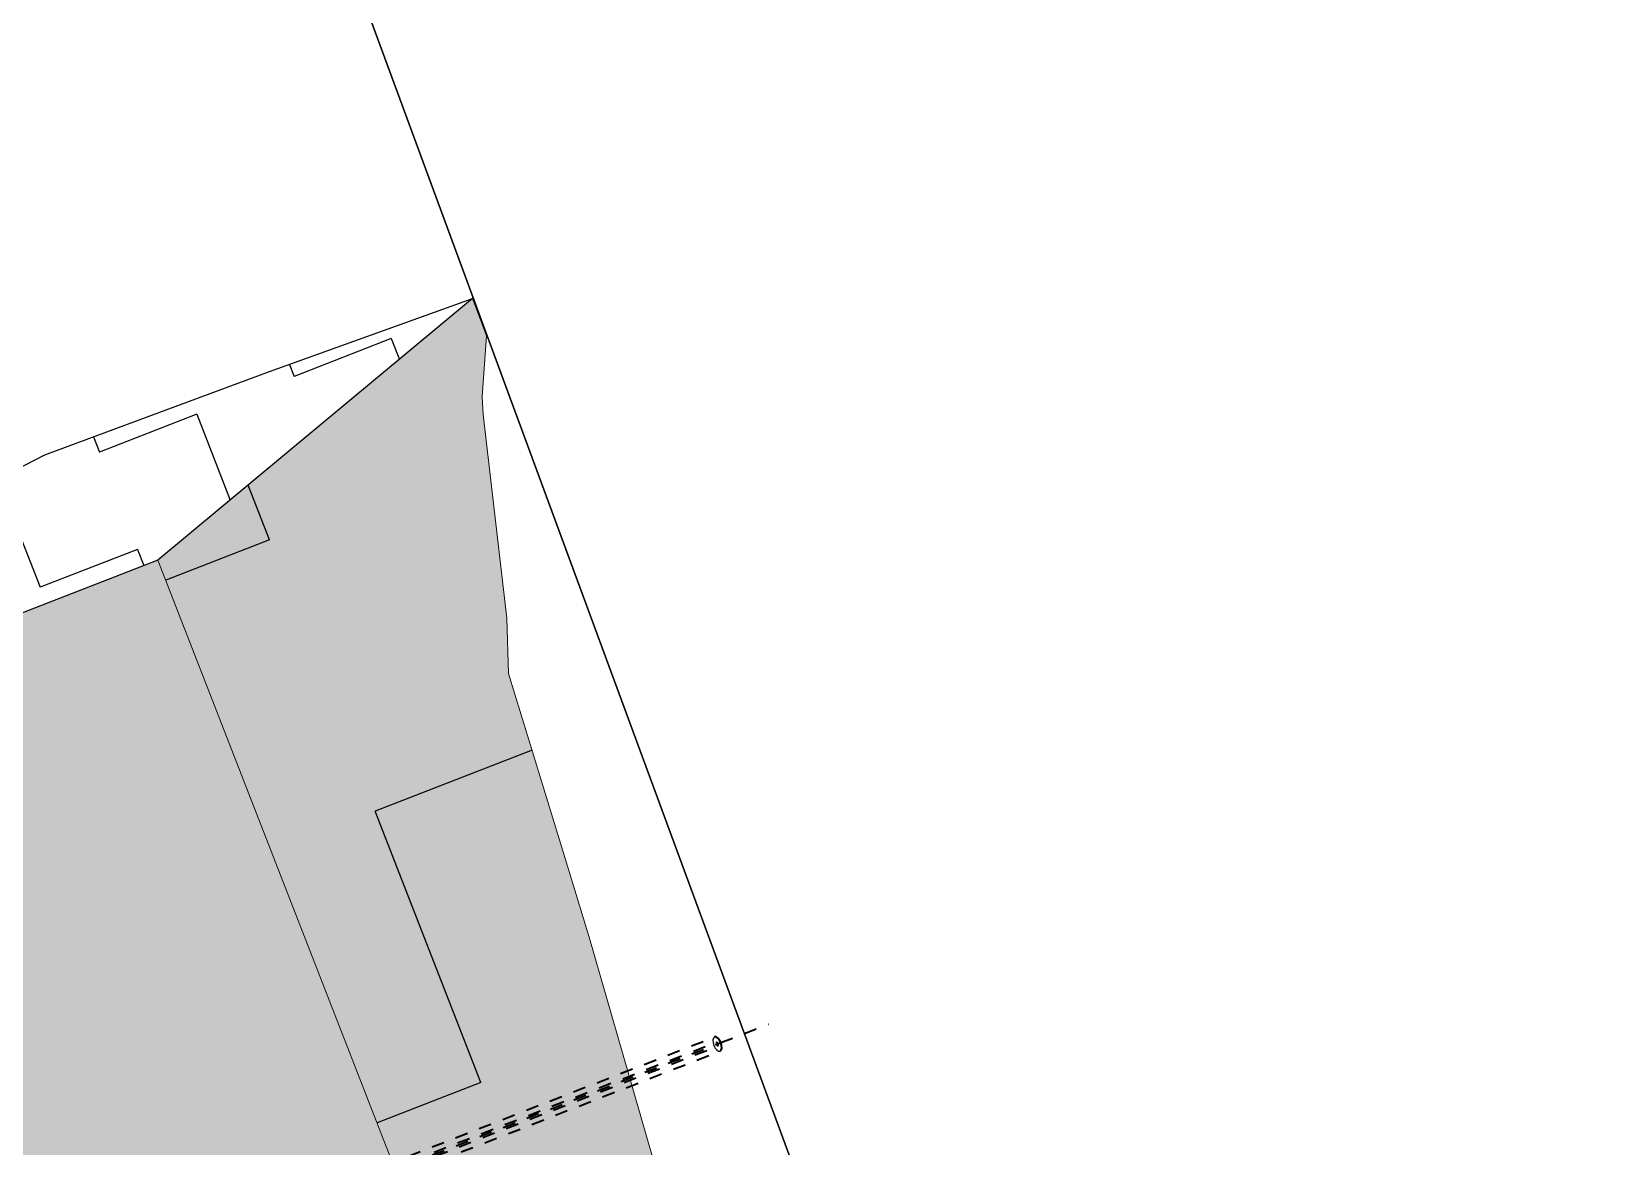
# Model space of a CAD drawing. Header units: metres. Extents: x 2688466 to 2688595, y 1221626 to 1221756.
# Drawn here: x 2688526.53 to 2688539.07, y 1221719.09 to 1221727.9 of the extents above; entities that cross this region are included whole.
import ezdxf

# ---------------------------------------------------------------- set-up
doc = ezdxf.new("R2010")
doc.units = ezdxf.units.M
doc.linetypes.add('AUSGEZOGEN', pattern=[0])
doc.linetypes.add('VERDECKT2_S2', pattern=[0.15, 0.1, -0.05])
for name, color, linetype, lineweight in [('Beton Ansicht', 7, 'AUSGEZOGEN', 35), ('Schnittbeschriftung', 7, 'AUSGEZOGEN', 50), ('Standard', 7, 'AUSGEZOGEN', 13), ('Tiefbau Global', 250, 'AUSGEZOGEN', 35)]:
    doc.layers.add(name, color=color, linetype=linetype, lineweight=lineweight)

msp = doc.modelspace()

# ---------------------------------------------------------------- hatches: boundary and pattern name
at = {"layer": 'Standard', "linetype": 'AUSGEZOGEN', "lineweight": 25, "transparency": 33554687}
h = msp.add_hatch(dxfattribs=at)
h.set_pattern_fill('MUSTER', scale=0.825, angle=201.27, style=0, pattern_type=2)
h.set_pattern_definition([(201.27, (2688527.10496, 1221729.0188), (-0.46952, -1.06808), [0.825, -0.825]), (291.27, (2688527.10496, 1221729.0188), (1.06808, -0.46952), [0.825, -0.825])])
h.paths.add_polyline_path([(2688523.351, 1221722.099), (2688527.526, 1221723.724), (2688530.014, 1221725.791), (2688529.994, 1221725.843), (2688528.408, 1221725.214), (2688526.631, 1221724.556), (2688525.022, 1221723.726), (2688524.683, 1221723.587), (2688524.494, 1221723.514), (2688524.487, 1221723.512), (2688524.048, 1221722.514), (2688522.93, 1221722.078)], flags=0)
at = {"layer": 'Standard', "linetype": 'AUSGEZOGEN', "lineweight": 13, "transparency": 33554559}
h = msp.add_hatch(color=7, dxfattribs=at)
h.set_gradient(color1=(240, 240, 180), color2=(240, 240, 180), one_color=1)
h.paths.add_polyline_path([(2688533.591, 1221712.447), (2688533.467, 1221712.779), (2688532.39, 1221715.901), (2688532.388, 1221715.909), (2688532.37, 1221715.969), (2688531.858, 1221717.534), (2688531.613, 1221718.393), (2688530.936, 1221720.743), (2688530.699, 1221721.52), (2688530.298, 1221722.827), (2688530.283, 1221723.264), (2688530.096, 1221724.875), (2688530.09, 1221725.014), (2688530.124, 1221725.497), (2688530.014, 1221725.791), (2688527.526, 1221723.724), (2688533.234, 1221709.067), (2688534.729, 1221709.197), (2688534.317, 1221710.323), (2688533.662, 1221712.168)], flags=0)
at = {"layer": 'Standard', "linetype": 'AUSGEZOGEN', "lineweight": 25, "transparency": 33554687}
h = msp.add_hatch(dxfattribs=at)
h.set_pattern_fill('MUSTER', scale=2.3025, angle=111.28, style=0, pattern_type=2)
h.set_pattern_definition([(111.28, (2688522.0817, 1221733.7747), (-2.98115, 1.30987), [2.3025, -2.3025]), (201.28, (2688522.0817, 1221733.7747), (-1.30987, -2.98115), [2.3025, -2.3025])])
h.paths.add_polyline_path([(2688533.467, 1221712.779), (2688532.39, 1221715.901), (2688532.388, 1221715.909), (2688532.37, 1221715.969), (2688531.858, 1221717.534), (2688531.613, 1221718.393), (2688530.936, 1221720.743), (2688530.699, 1221721.52), (2688530.298, 1221722.827), (2688530.283, 1221723.264), (2688530.096, 1221724.875), (2688530.09, 1221725.014), (2688530.124, 1221725.497), (2688530.014, 1221725.791), (2688527.526, 1221723.724), (2688533.234, 1221709.067), (2688534.729, 1221709.197), (2688534.317, 1221710.323), (2688533.662, 1221712.168), (2688533.591, 1221712.447)], flags=0)
at = {"layer": 'Standard', "linetype": 'AUSGEZOGEN', "lineweight": 13, "transparency": 33554559}
h = msp.add_hatch(color=7, dxfattribs=at)
h.set_gradient(color1=(199, 199, 199), color2=(199, 199, 199), one_color=1)
h.paths.add_polyline_path([(2688525.046, 1221717.747), (2688526.118, 1221718.164), (2688526.584, 1221718.345), (2688529.827, 1221710.017), (2688535.006, 1221707.743), (2688534.491, 1221708.515), (2688533.234, 1221709.067), (2688527.526, 1221723.724), (2688523.351, 1221722.099)], flags=0)

# ---------------------------------------------------------------- linework, layer by layer
at = {"layer": 'Beton Ansicht', "linetype": 'VERDECKT2_S2', "lineweight": 35, "transparency": 33554687}
for p, q in [((2688531.976, 1221719.909), (2688532.352, 1221720.055)), ((2688531.976, 1221719.909), (2688532.352, 1221720.055)), ((2688526.156, 1221717.642), (2688531.976, 1221719.909)), ((2688527.084, 1221718.068), (2688531.926, 1221719.954)), ((2688527.1, 1221718.027), (2688531.942, 1221719.913)), ((2688527.112, 1221717.997), (2688531.954, 1221719.883)), ((2688527.128, 1221717.956), (2688531.97, 1221719.842)), ((2688531.939, 1221719.954), (2688531.926, 1221719.954)), ((2688531.952, 1221719.945), (2688531.939, 1221719.954)), ((2688531.966, 1221719.929), (2688531.952, 1221719.945)), ((2688531.976, 1221719.909), (2688531.966, 1221719.929)), ((2688531.97, 1221719.842), (2688531.979, 1221719.85)), ((2688531.982, 1221719.887), (2688531.976, 1221719.909)), ((2688531.979, 1221719.85), (2688531.983, 1221719.866)), ((2688531.983, 1221719.866), (2688531.982, 1221719.887))]:
    msp.add_line(p, q, dxfattribs=at)
at = {"layer": 'Beton Ansicht', "linetype": 'VERDECKT2_S2', "lineweight": 25, "transparency": 33554687}
for p, q in [((2688531.917, 1221719.945), (2688531.913, 1221719.93)), ((2688531.913, 1221719.93), (2688531.914, 1221719.909)), ((2688531.914, 1221719.909), (2688531.92, 1221719.887)), ((2688531.926, 1221719.954), (2688531.917, 1221719.945)), ((2688531.92, 1221719.887), (2688531.931, 1221719.866)), ((2688531.931, 1221719.866), (2688531.944, 1221719.851)), ((2688531.94, 1221719.911), (2688531.939, 1221719.906)), ((2688531.939, 1221719.906), (2688531.939, 1221719.901)), ((2688531.939, 1221719.901), (2688531.941, 1221719.895)), ((2688531.942, 1221719.913), (2688531.94, 1221719.911)), ((2688531.941, 1221719.895), (2688531.943, 1221719.89)), ((2688531.946, 1221719.913), (2688531.942, 1221719.913)), ((2688531.943, 1221719.89), (2688531.947, 1221719.885)), ((2688531.944, 1221719.851), (2688531.957, 1221719.842)), ((2688531.949, 1221719.911), (2688531.946, 1221719.913)), ((2688531.947, 1221719.885), (2688531.951, 1221719.883)), ((2688531.953, 1221719.906), (2688531.949, 1221719.911)), ((2688531.951, 1221719.883), (2688531.954, 1221719.883)), ((2688531.955, 1221719.901), (2688531.953, 1221719.906)), ((2688531.954, 1221719.883), (2688531.956, 1221719.885)), ((2688531.957, 1221719.895), (2688531.955, 1221719.901)), ((2688531.956, 1221719.885), (2688531.957, 1221719.889)), ((2688531.957, 1221719.889), (2688531.957, 1221719.895)), ((2688531.957, 1221719.842), (2688531.97, 1221719.842))]:
    msp.add_line(p, q, dxfattribs=at)
at = {"layer": 'Schnittbeschriftung', "color": 7, "linetype": 'AUSGEZOGEN', "lineweight": 13, "transparency": 33554687}
for points in [[(2688527.526, 1221723.724), (2688530.014, 1221725.791), (2688530.124, 1221725.497), (2688530.09, 1221725.014), (2688530.096, 1221724.875), (2688530.283, 1221723.264), (2688530.298, 1221722.827), (2688530.699, 1221721.52), (2688530.936, 1221720.743), (2688531.613, 1221718.393), (2688531.858, 1221717.534), (2688532.37, 1221715.969), (2688532.388, 1221715.909), (2688532.39, 1221715.901), (2688533.467, 1221712.779), (2688533.591, 1221712.447), (2688533.662, 1221712.168), (2688534.317, 1221710.323), (2688534.729, 1221709.197), (2688533.234, 1221709.067), (2688527.526, 1221723.724)], [(2688534.491, 1221708.515), (2688535.006, 1221707.743), (2688529.827, 1221710.017), (2688526.584, 1221718.345), (2688526.118, 1221718.164), (2688526.118, 1221718.164), (2688525.046, 1221717.747), (2688523.351, 1221722.099), (2688527.526, 1221723.724), (2688533.234, 1221709.067), (2688534.491, 1221708.515)]]:
    msp.add_lwpolyline(points, close=True, dxfattribs=at)
at = {"layer": 'Standard', "color": 7, "linetype": 'AUSGEZOGEN', "lineweight": 25, "transparency": 33554687}
msp.add_lwpolyline([(2688523.351, 1221722.099), (2688522.93, 1221722.078), (2688524.048, 1221722.514), (2688524.487, 1221723.512), (2688524.494, 1221723.514), (2688524.683, 1221723.587), (2688525.022, 1221723.726), (2688526.631, 1221724.556), (2688528.408, 1221725.214), (2688530.014, 1221725.791), (2688527.526, 1221723.724), (2688523.351, 1221722.099)], close=True, dxfattribs=at)
at = {"layer": 'Tiefbau Global', "color": 1, "lineweight": 25, "transparency": 33554687}
msp.add_lwpolyline([(2688539.383, 1221700.392), (2688539.383, 1221700.392), (2688528.044, 1221731.155), (2688528.044, 1221731.155)], close=True, dxfattribs=at)

doc.saveas('drawing.dxf')
